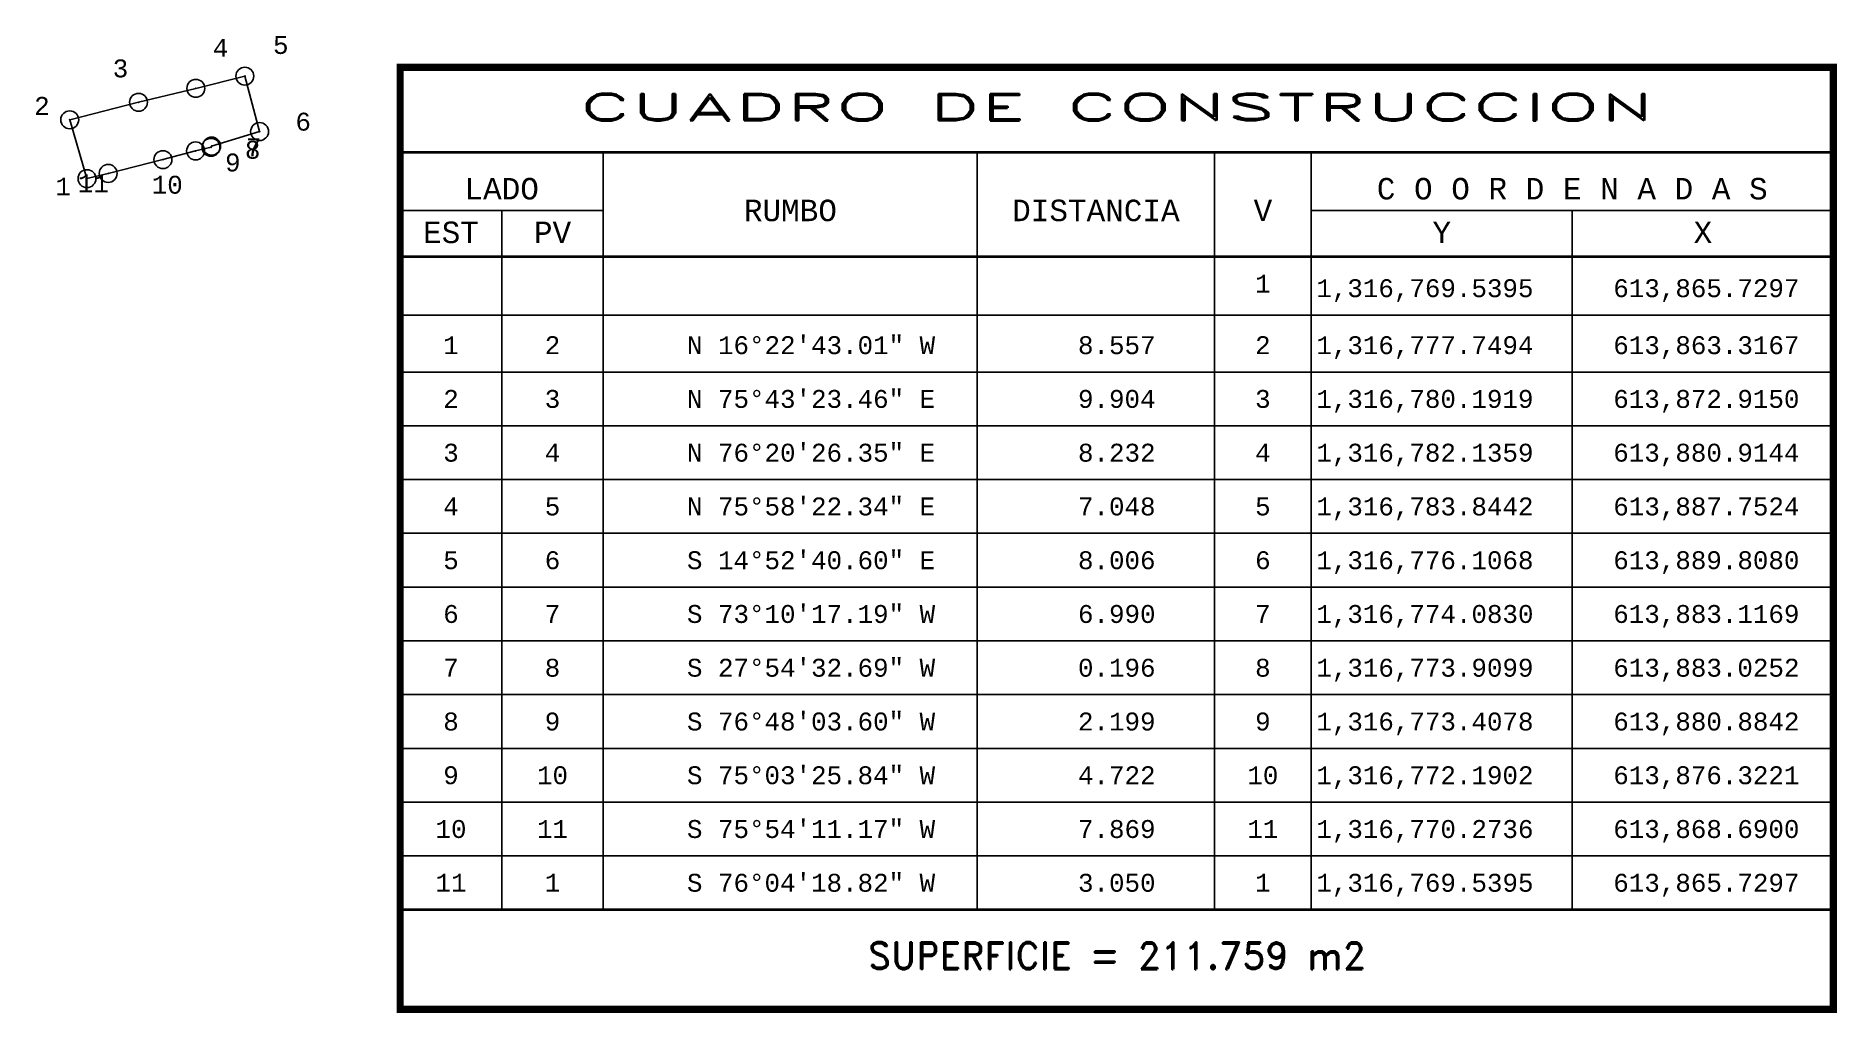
# Model space of a CAD drawing. Header units: millimetres. Extents: x 613859 to 614110, y 1316653 to 1316789.
import ezdxf
from ezdxf.enums import TextEntityAlignment as Align

# ---------------------------------------------------------------- set-up
doc = ezdxf.new("R2010")
doc.units = ezdxf.units.MM
doc.header["$PDMODE"] = 32
doc.header["$PDSIZE"] = 2.5
for name, color, linetype in [('CVL_CUADCON', 1, 'Continuous'), ('CVL_CUADCON_LIN', 8, 'Continuous'), ('CVL_CUADCON_TIT', 1, 'Continuous'), ('CVL_CUADCON_TX', 2, 'Continuous'), ('CVL_PUNTO', 2, 'Continuous'), ('CVL_PUNTO_NUM', 2, 'Continuous')]:
    doc.layers.add(name, color=color, linetype=linetype)
doc.styles.add('HUECA1', font='hueca1.shx')
doc.styles.add('MONOTXT4', font='monotxt4.shx')

msp = doc.modelspace()

# ---------------------------------------------------------------- linework, layer by layer
at = {"color": 7}
msp.add_lwpolyline([(613863.32, 1316777.75), (613865.73, 1316769.54), (613868.69, 1316770.27), (613876.32, 1316772.19), (613880.88, 1316773.41), (613883.03, 1316773.91), (613883.12, 1316774.08), (613889.81, 1316776.11), (613887.75, 1316783.84), (613880.91, 1316782.14), (613872.92, 1316780.19)], close=True, dxfattribs=at)
at = {"layer": 'CVL_CUADCON', "color": 1, "linetype": 'Continuous', "const_width": 1, "flags": 128}
msp.add_lwpolyline([(613909.43, 1316785.06), (614109.36, 1316785.06), (614109.36, 1316653.65), (613909.43, 1316653.65)], close=True, dxfattribs=at)
at = {"layer": 'CVL_CUADCON', "color": 1, "linetype": 'Continuous', "const_width": 0.375, "flags": 128}
for points in [[(613909.43, 1316773.19), (614109.36, 1316773.19)], [(613909.43, 1316758.65), (614109.36, 1316758.65)], [(613909.43, 1316667.56), (614109.36, 1316667.56)]]:
    msp.add_lwpolyline(points, dxfattribs=at)
at = {"layer": 'CVL_CUADCON_LIN', "color": 8, "linetype": 'Continuous'}
for p, q in [((613937.75, 1316773.19), (613937.75, 1316667.56)), ((613989.93, 1316773.19), (613989.93, 1316667.56)), ((614023.04, 1316773.19), (614023.04, 1316667.56)), ((614036.5, 1316773.19), (614036.5, 1316667.56)), ((613909.43, 1316765.12), (613937.75, 1316765.12)), ((613923.58, 1316765.12), (613923.58, 1316667.56)), ((614036.5, 1316765.12), (614109.36, 1316765.12)), ((614072.93, 1316765.12), (614072.93, 1316667.56)), ((613909.43, 1316750.51), (614109.36, 1316750.51)), ((613909.43, 1316742.56), (614109.36, 1316742.56)), ((613909.43, 1316735.06), (614109.36, 1316735.06)), ((613909.43, 1316727.56), (614109.36, 1316727.56)), ((613909.43, 1316720.06), (614109.36, 1316720.06)), ((613909.43, 1316712.56), (614109.36, 1316712.56)), ((613909.43, 1316705.06), (614109.36, 1316705.06)), ((613909.43, 1316697.56), (614109.36, 1316697.56)), ((613909.43, 1316690.06), (614109.36, 1316690.06)), ((613909.43, 1316682.56), (614109.36, 1316682.56)), ((613909.43, 1316675.06), (614109.36, 1316675.06)), ((613909.43, 1316667.56), (614109.36, 1316667.56))]:
    msp.add_line(p, q, dxfattribs=at)
at = {"layer": 'CVL_PUNTO', "color": 2}
for p in [(613880.91, 1316782.14), (613887.75, 1316783.84), (613872.92, 1316780.19), (613863.32, 1316777.75), (613889.81, 1316776.11), (613876.32, 1316772.19), (613880.88, 1316773.41), (613883.03, 1316773.91), (613883.12, 1316774.08), (613865.73, 1316769.54), (613868.69, 1316770.27)]:
    msp.add_point(p, dxfattribs=at)

# ---------------------------------------------------------------- texts
at = {"layer": 'CVL_CUADCON_TIT', "color": 1, "style": 'HUECA1', "width": 1.758658}
msp.add_text('CUADRO DE CONSTRUCCION', height=3.75, dxfattribs=at).set_placement((613934.43, 1316777.64), (614084.36, 1316777.64), align=Align.FIT)
at = {"layer": 'CVL_CUADCON_TIT', "color": 1, "style": 'MONOTXT4'}
for s, p in [('LADO', (613923.58, 1316766.64)), ('C O O R D E N A D A S', (614072.93, 1316766.64)), ('EST', (613916.51, 1316760.55)), ('PV', (613930.68, 1316760.55)), ('Y', (614054.73, 1316760.55)), ('X', (614091.16, 1316760.55))]:
    msp.add_text(s, height=3, dxfattribs=at).set_placement(p, align=Align.CENTER)
at = {"layer": 'CVL_CUADCON_TIT', "color": 1}
for s, height, style, p in [('RUMBO', 3, 'MONOTXT4', (613963.86, 1316765.11)), ('DISTANCIA', 3, 'MONOTXT4', (614006.48, 1316765.11)), ('V', 3, 'MONOTXT4', (614029.78, 1316765.11)), ('SUPERFICIE = 211.759 m2', 3.75, 'HUECA1', (614009.4, 1316661.15))]:
    msp.add_text(s, height=height, dxfattribs=dict(at, style=style)).set_placement(p, align=Align.MIDDLE)
at = {"layer": 'CVL_CUADCON_TX', "color": 2, "style": 'MONOTXT4'}
for s, p in [('1', (614029.77, 1316753.63)), ('1', (613916.51, 1316745.06)), ('2', (613930.67, 1316745.06)), ('2', (614029.77, 1316745.06)), ('2', (613916.51, 1316737.56)), ('3', (613930.67, 1316737.56)), ('3', (614029.77, 1316737.56)), ('3', (613916.51, 1316730.06)), ('4', (613930.67, 1316730.06)), ('4', (614029.77, 1316730.06)), ('4', (613916.51, 1316722.56)), ('5', (613930.67, 1316722.56)), ('5', (614029.77, 1316722.56)), ('5', (613916.51, 1316715.06)), ('6', (613930.67, 1316715.06)), ('6', (614029.77, 1316715.06)), ('6', (613916.51, 1316707.56)), ('7', (613930.67, 1316707.56)), ('7', (614029.77, 1316707.56)), ('7', (613916.51, 1316700.06)), ('8', (613930.67, 1316700.06)), ('8', (614029.77, 1316700.06)), ('8', (613916.51, 1316692.56)), ('9', (613930.67, 1316692.56)), ('9', (614029.77, 1316692.56)), ('9', (613916.51, 1316685.06)), ('10', (613930.67, 1316685.06)), ('10', (614029.77, 1316685.06)), ('10', (613916.51, 1316677.56)), ('11', (613930.67, 1316677.56)), ('11', (614029.77, 1316677.56)), ('11', (613916.51, 1316670.06)), ('1', (613930.67, 1316670.06)), ('1', (614029.77, 1316670.06))]:
    msp.add_text(s, height=2.5, dxfattribs=at).set_placement(p, align=Align.CENTER)
for s, p in [('1,316,769.5395', (614037.23, 1316753.01)), ('613,865.7297', (614078.66, 1316753.01)), ('N 16%%d22\'43.01" W', (613949.43, 1316745.06)), ('8.557', (614003.98, 1316745.06)), ('1,316,777.7494', (614037.23, 1316745.06)), ('613,863.3167', (614078.66, 1316745.06)), ('N 75%%d43\'23.46" E', (613949.43, 1316737.56)), ('9.904', (614003.98, 1316737.56)), ('1,316,780.1919', (614037.23, 1316737.56)), ('613,872.9150', (614078.66, 1316737.56)), ('N 76%%d20\'26.35" E', (613949.43, 1316730.06)), ('8.232', (614003.98, 1316730.06)), ('1,316,782.1359', (614037.23, 1316730.06)), ('613,880.9144', (614078.66, 1316730.06)), ('N 75%%d58\'22.34" E', (613949.43, 1316722.56)), ('7.048', (614003.98, 1316722.56)), ('1,316,783.8442', (614037.23, 1316722.56)), ('613,887.7524', (614078.66, 1316722.56)), ('S 14%%d52\'40.60" E', (613949.43, 1316715.06)), ('8.006', (614003.98, 1316715.06)), ('1,316,776.1068', (614037.23, 1316715.06)), ('613,889.8080', (614078.66, 1316715.06)), ('S 73%%d10\'17.19" W', (613949.43, 1316707.56)), ('6.990', (614003.98, 1316707.56)), ('1,316,774.0830', (614037.23, 1316707.56)), ('613,883.1169', (614078.66, 1316707.56)), ('S 27%%d54\'32.69" W', (613949.43, 1316700.06)), ('0.196', (614003.98, 1316700.06)), ('1,316,773.9099', (614037.23, 1316700.06)), ('613,883.0252', (614078.66, 1316700.06)), ('S 76%%d48\'03.60" W', (613949.43, 1316692.56)), ('2.199', (614003.98, 1316692.56)), ('1,316,773.4078', (614037.23, 1316692.56)), ('613,880.8842', (614078.66, 1316692.56)), ('S 75%%d03\'25.84" W', (613949.43, 1316685.06)), ('4.722', (614003.98, 1316685.06)), ('1,316,772.1902', (614037.23, 1316685.06)), ('613,876.3221', (614078.66, 1316685.06)), ('S 75%%d54\'11.17" W', (613949.43, 1316677.56)), ('7.869', (614003.98, 1316677.56)), ('1,316,770.2736', (614037.23, 1316677.56)), ('613,868.6900', (614078.66, 1316677.56)), ('S 76%%d04\'18.82" W', (613949.43, 1316670.06)), ('3.050', (614003.98, 1316670.06)), ('1,316,769.5395', (614037.23, 1316670.06)), ('613,865.7297', (614078.66, 1316670.06))]:
    msp.add_text(s, height=2.5, dxfattribs=at).set_placement(p)
at = {"layer": 'CVL_PUNTO_NUM', "color": 2, "style": 'MONOTXT4'}
for s, p in [('4', (613883.28, 1316786.54)), ('5', (613891.68, 1316786.94)), ('3', (613869.32, 1316783.67)), ('2', (613858.36, 1316778.44)), ('6', (613894.81, 1316776.24)), ('9', (613884.99, 1316770.55)), ('8', (613887.76, 1316772.32)), ('7', (613887.91, 1316772.65)), ('1', (613861.31, 1316767.2)), ('11', (613864.45, 1316767.63)), ('10', (613874.76, 1316767.44))]:
    msp.add_text(s, height=2.5, dxfattribs=at).set_placement(p)

doc.saveas('drawing.dxf')
